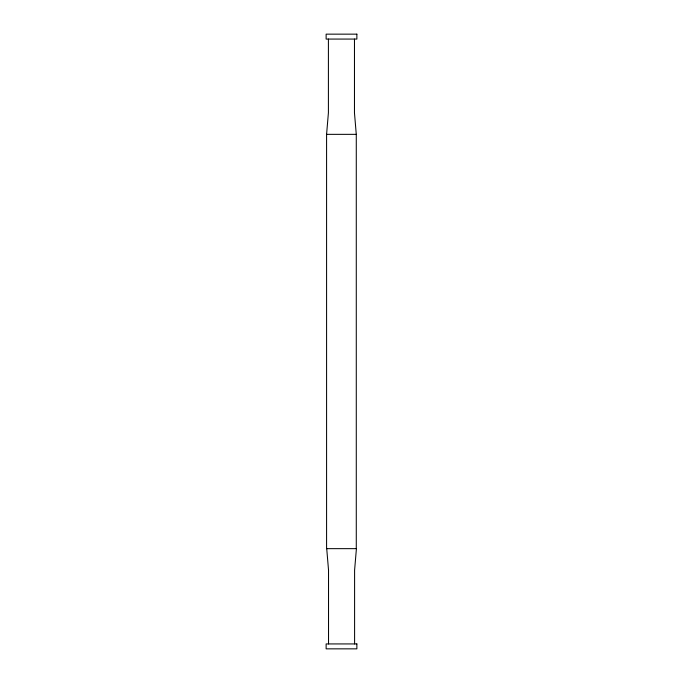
<?xml version="1.0" encoding="UTF-8"?>
<svg xmlns="http://www.w3.org/2000/svg" width="683" height="683" viewBox="0 0 683 683"><rect width="100%" height="100%" fill="white"/><g stroke="black" fill="none" stroke-linecap="round" stroke-linejoin="round"><path stroke-width="1.02" d="M354.597 643.932L354.597 570.168L356.415 548.654L326.585 548.654L326.585 134.346L328.403 112.832L328.403 39.068M326.585 134.346L356.278 134.346L356.278 548.654M356.278 134.346L354.468 112.832L354.468 39.068M326.722 548.654L328.532 570.168L328.532 643.932M356.868 34.15L326.132 34.15L326.132 39.068L356.868 39.068L356.868 34.15M356.868 643.932L326.132 643.932L326.132 648.85L356.868 648.85L356.868 643.932"/></g></svg>
